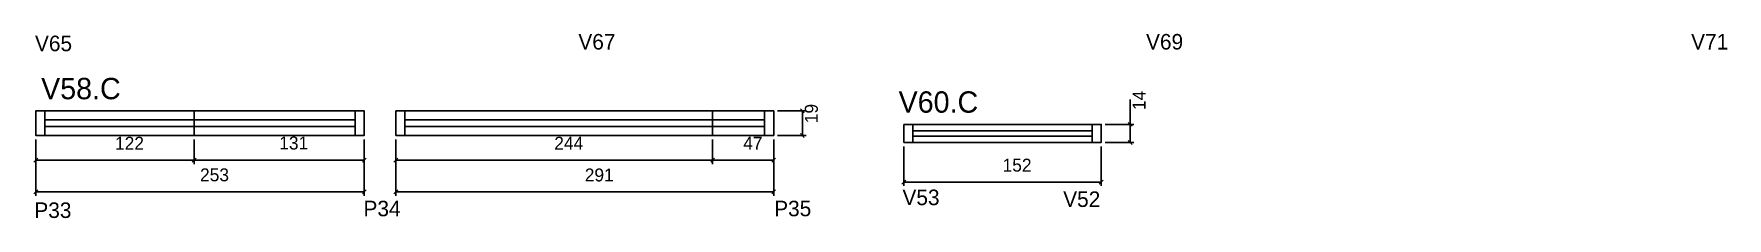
# Model space of a CAD drawing. Header units: metres. Extents: x 4105 to 5409, y 149 to 292.
import ezdxf

# ---------------------------------------------------------------- set-up
doc = ezdxf.new("R2010")
doc.units = ezdxf.units.M
for name, color, linetype in [('5', 7, 'Continuous'), ('COTA', 7, 'Continuous'), ('NOMENCLATURA', 7, 'Continuous'), ('Painéis', 7, 'Continuous'), ('SARR_2.2x7', 7, 'Continuous'), ('SARR_EDITAR', 7, 'Continuous')]:
    doc.layers.add(name, color=color, linetype=linetype)

msp = doc.modelspace()

# ---------------------------------------------------------------- linework, layer by layer
at = {"layer": 'COTA', "color": 4, "lineweight": 25}
for p, q in [((4949.4, 221.9), (4949.4, 241)), ((4677.9, 232.3), (4700, 232.3)), ((4697, 213.3), (4697, 232.3)), ((4930.2, 221.9), (4952.4, 221.9)), ((4949.4, 207.9), (4949.4, 221.9)), ((4106.6, 210.3), (4106.6, 191.2)), ((4106.6, 210.3), (4106.6, 166.7)), ((4228.6, 210.3), (4228.6, 191.2)), ((4228.6, 210.3), (4228.6, 191.2)), ((4359.6, 210.3), (4359.6, 191.2)), ((4359.6, 210.3), (4359.6, 166.7)), ((4383.9, 210.3), (4383.9, 191.2)), ((4383.9, 210.3), (4383.9, 166.7)), ((4627.9, 210.3), (4627.9, 191.2)), ((4627.9, 210.3), (4627.9, 191.2)), ((4674.9, 210.3), (4674.9, 191.2)), ((4674.9, 210.3), (4674.9, 166.7)), ((4677.9, 213.3), (4700, 213.3)), ((4775.2, 204.9), (4775.2, 174.3)), ((4927.2, 204.9), (4927.2, 174.3)), ((4930.2, 207.9), (4952.4, 207.9)), ((4106.6, 194.2), (4228.6, 194.2)), ((4228.6, 194.2), (4359.6, 194.2)), ((4383.9, 194.2), (4627.9, 194.2)), ((4627.9, 194.2), (4674.9, 194.2)), ((4106.6, 169.7), (4359.6, 169.7)), ((4383.9, 169.7), (4674.9, 169.7)), ((4775.2, 177.3), (4927.2, 177.3))]:
    msp.add_line(p, q, dxfattribs=at)
at = {"layer": 'COTA', "color": 0, "lineweight": 25}
for p, q in [((4698.5, 230.8), (4695.5, 233.8)), ((4950.9, 220.4), (4947.9, 223.4)), ((4695.5, 214.8), (4698.5, 211.8)), ((4947.9, 209.4), (4950.9, 206.4)), ((4108.1, 195.7), (4105.1, 192.7)), ((4227.1, 192.7), (4230.1, 195.7)), ((4230.1, 195.7), (4227.1, 192.7)), ((4358.1, 192.7), (4361.1, 195.7)), ((4385.4, 195.7), (4382.4, 192.7)), ((4626.4, 192.7), (4629.4, 195.7)), ((4629.4, 195.7), (4626.4, 192.7)), ((4673.4, 192.7), (4676.4, 195.7)), ((4108.1, 171.2), (4105.1, 168.2)), ((4358.1, 168.2), (4361.1, 171.2)), ((4385.4, 171.2), (4382.4, 168.2)), ((4673.4, 168.2), (4676.4, 171.2)), ((4776.7, 178.8), (4773.7, 175.8)), ((4925.7, 175.8), (4928.7, 178.8))]:
    msp.add_line(p, q, dxfattribs=at)
at = {"layer": 'Painéis', "color": 200, "lineweight": 25}
for points in [[(4228.6, 213.3), (4106.6, 213.3), (4106.6, 232.3), (4228.6, 232.3)], [(4228.6, 232.3), (4359.6, 232.3), (4359.6, 213.3), (4228.6, 213.3)], [(4627.9, 213.3), (4383.9, 213.3), (4383.9, 232.3), (4627.9, 232.3)], [(4627.9, 232.3), (4674.9, 232.3), (4674.9, 213.3), (4627.9, 213.3)]]:
    msp.add_lwpolyline(points, close=True, dxfattribs=at)
msp.add_lwpolyline([(4775.2, 221.9), (4775.2, 207.9), (4927.2, 207.9), (4927.2, 221.9), (4775.2, 221.9)], dxfattribs=at)
at = {"layer": 'SARR_2.2x7', "color": 40, "lineweight": 25}
for p, q in [((4113.6, 232.3), (4113.6, 213.3)), ((4113.6, 225.3), (4352.6, 225.3)), ((4352.6, 232.3), (4352.6, 213.3)), ((4390.9, 232.3), (4390.9, 213.3)), ((4390.9, 225.3), (4667.9, 225.3)), ((4667.9, 232.3), (4667.9, 213.3)), ((4782.2, 221.9), (4782.2, 207.9)), ((4920.2, 221.9), (4920.2, 207.9)), ((4352.6, 220.3), (4113.6, 220.3)), ((4667.9, 220.3), (4390.9, 220.3))]:
    msp.add_line(p, q, dxfattribs=at)
at = {"layer": 'SARR_EDITAR', "color": 141, "lineweight": 25}
for p, q in [((4920.2, 216.9), (4782.2, 216.9)), ((4782.2, 212.9), (4920.2, 212.9))]:
    msp.add_line(p, q, dxfattribs=at)

# ---------------------------------------------------------------- texts
at = {"layer": '5', "color": 5, "lineweight": 25}
for s, p in [('V65', (4106, 278.4)), ('V67', (4524.5, 279.7)), ('V69', (4961.7, 279.7)), ('V71', (5381.5, 279.7)), ('V53', (4774.1, 159.5)), ('V52', (4897.9, 158.1)), ('P33', (4105.5, 149.6)), ('P34', (4359, 150.9)), ('P35', (4675.3, 150.9))]:
    msp.add_text(s, height=12, rotation=360, dxfattribs=at).set_placement(p)
at = {"layer": 'COTA', "color": 240, "lineweight": 25}
for s, p in [('19', (4708.9, 222.8)), ('14', (4961.3, 233))]:
    msp.add_text(s, height=10, rotation=90, dxfattribs=at).set_placement(p)
for s, p in [('122', (4167.6, 202.3)), ('131', (4294.1, 202.5)), ('244', (4505.9, 202.3)), ('47', (4651.4, 202.3)), ('253', (4233.1, 177.9)), ('291', (4529.4, 177.8)), ('152', (4851.2, 185.4))]:
    msp.add_text(s, height=10, dxfattribs=at).set_placement(p)
at = {"layer": 'NOMENCLATURA', "color": 7, "lineweight": 25}
for s, p in [('V58.C', (4110.7, 241.3)), ('V60.C', (4771.1, 230.9))]:
    msp.add_text(s, height=16.5, dxfattribs=at).set_placement(p)

doc.saveas('drawing.dxf')
